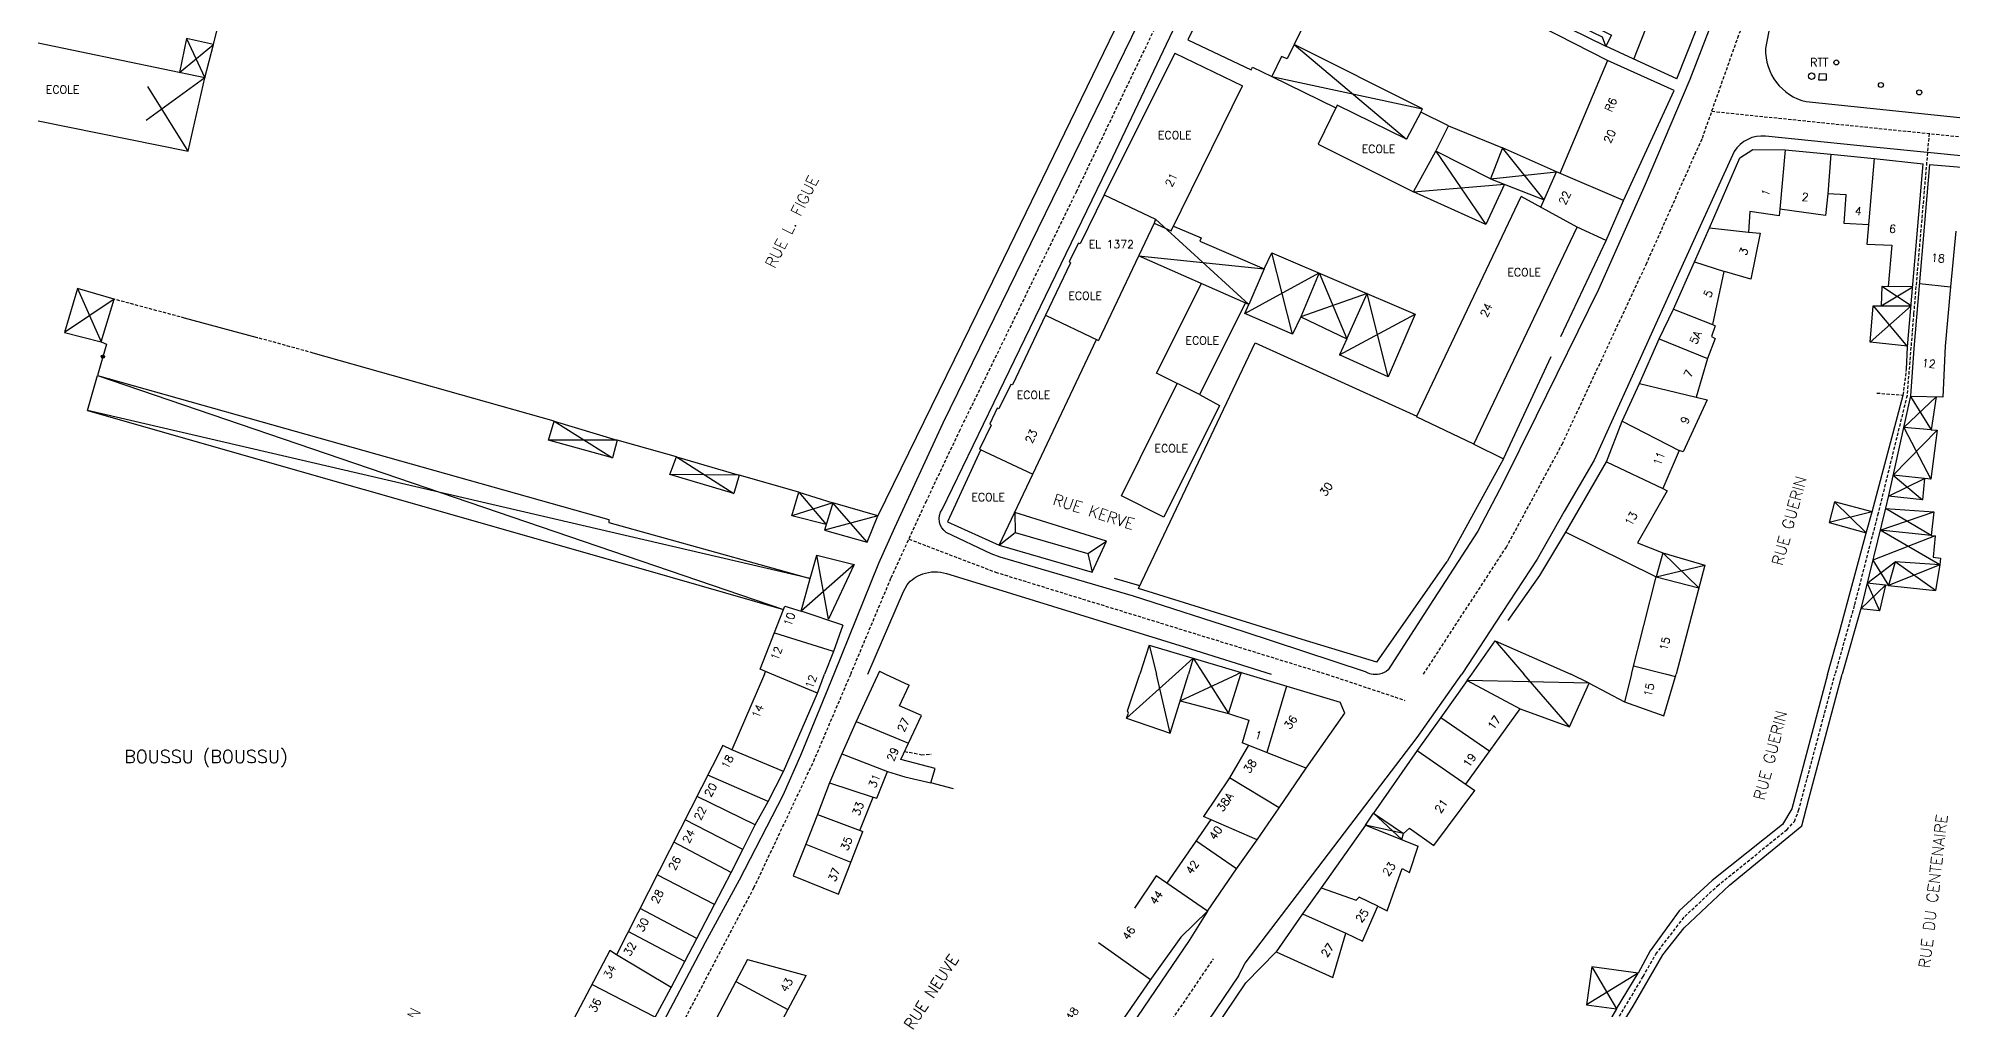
# Model space of a CAD drawing. Header units: millimetres. Extents: x 109000 to 110000, y 124000 to 125001.
# Drawn here: x 109000 to 109299.1, y 124697.6 to 124849.3 of the extents above; entities that cross this region are included whole.
import ezdxf
from ezdxf.enums import TextEntityAlignment as Align

# ---------------------------------------------------------------- set-up
doc = ezdxf.new("R2010")
doc.units = ezdxf.units.MM
doc.linetypes.add('DASHED', pattern=[0.75, 0.5, -0.25])
doc.layers.get('0').update_dxf_attribs({"linetype": 'CONTINUOUS'})
for name, color, linetype in [('W0001', 6, 'DASHED'), ('W0008', 7, 'CONTINUOUS'), ('W0100', 7, 'CONTINUOUS'), ('W0112', 1, 'DASHED'), ('W0322', 7, 'CONTINUOUS'), ('W0980', 7, 'CONTINUOUS'), ('W0984', 7, 'CONTINUOUS'), ('W0989', 7, 'CONTINUOUS'), ('W0991', 7, 'CONTINUOUS'), ('W1102', 7, 'CONTINUOUS')]:
    doc.layers.add(name, color=color, linetype=linetype)
doc.styles.get("Standard").update_dxf_attribs({"font": 'romans.shx', "width": 0.85})

# ---------------------------------------------------------------- blocks, each defined once
blk = doc.blocks.new('t322o')
at = {"color": 0, "linetype": 'Continuous'}
for radius in [0.25, 0.15]:
    blk.add_circle((0, 0), radius, dxfattribs=at)

msp = doc.modelspace()

# ---------------------------------------------------------------- linework, layer by layer
at = {"layer": 'W0001'}
msp.add_lwpolyline([(109126.94, 124750), (109133.25, 124765.05), (109138.7, 124776.9), (109143.92, 124787.94), (109162.2, 124825.34), (109175.45, 124852.92), (109183.15, 124868.96), (109187.3, 124879.14), (109189.51, 124884.04), (109198.33, 124907.48), (109202.42, 124921.06, 0.1212), (109202.99, 124932.03), (109200.16, 124955, -0.053547), (109200.04, 124963.15), (109200.16, 124963.73), (109202.23, 124972.34), (109206.91, 124991.2)], format="xyb", dxfattribs=at)
for points in [[(109216.42, 124750), (109229.37, 124769.82), (109238.08, 124785.89), (109251.2, 124813.97), (109260, 124833.73), (109265.53, 124849.39), (109270.2, 124861.45), (109275.88, 124876.93), (109279.49, 124891.69), (109282.63, 124901.49), (109297.3, 124919.25)], [(109261.47, 124837.9), (109305.9, 124833.36), (109329.52, 124831.12), (109342.55, 124829.87), (109394, 124826.28), (109396.06, 124825.85), (109422.71, 124823.93), (109458.27, 124821.07), (109500, 124817.96)], [(109295.42, 124834.43), (109293, 124806.28), (109291.97, 124793.53), (109287.45, 124775.12), (109283.72, 124760.7), (109280.72, 124750)], [(109136.03, 124771.09), (109149.55, 124765.93), (109201.29, 124750)], [(109000, 124595.75), (109015.82, 124610.54), (109031.92, 124625.3), (109059.01, 124650.58), (109070.93, 124661.63), (109077.39, 124662.28), (109081.22, 124667.28), (109094.41, 124683.98), (109098.68, 124691.69), (109111.81, 124716.64), (109121.15, 124736.4), (109126.94, 124750)], [(109201.29, 124750), (109213.53, 124745.91)], [(109239.97, 124677.95), (109240.97, 124683.52), (109244.39, 124692.07), (109247.41, 124697.21), (109250.77, 124702.81), (109252.72, 124706.29), (109257.24, 124712.16), (109262.34, 124716.93), (109273.18, 124725.71), (109274.39, 124727), (109275.04, 124728.71), (109280.72, 124750)], [(109170.19, 124684.7), (109174.25, 124691.77), (109183.62, 124705.54)]]:
    msp.add_lwpolyline(points, dxfattribs=at)
at = {"layer": 'W0008'}
for points in [[(109304.41, 124912.07, 0.107864), (109288.01, 124900.4, 0.141165), (109283.88, 124890.72), (109280.31, 124875.7), (109277.07, 124866.12), (109274.55, 124859.77), (109272.16, 124855.1), (109270.6, 124851.5), (109269.87, 124847.71, 0.358709), (109276.23, 124839.41), (109306.2, 124836.29)], [(109177.46, 124876.24, -0.442656), (109180.74, 124870.14), (109173.02, 124854.07), (109159.63, 124826.56), (109141.31, 124789.21), (109133.78, 124772.86), (109131.27, 124767.28), (109124.31, 124750)], [(109266.17, 124863.96), (109258.02, 124842.88), (109251.06, 124826.47), (109243.75, 124810.06), (109234.04, 124790.3), (109228.89, 124779.88), (109224.94, 124772.34), (109217.98, 124761.68), (109210.91, 124750.66, -0.122769), (109209.54, 124750)], [(109208.27, 124750, -0.079368), (109207.34, 124750.35), (109188.26, 124756.65), (109171.12, 124762.16), (109150.27, 124768.26), (109148.9, 124768.8), (109141.85, 124772.12, -0.404337), (109141.22, 124775.74), (109149.31, 124792.37), (109167.9, 124830.74), (109182.22, 124860.94)], [(109321.8, 124750), (109328.61, 124807.67), (109329.2, 124813.03), (109330.95, 124814.14), (109332, 124824.35, 0.389344), (109329.25, 124828.06), (109284.14, 124832.58), (109269.88, 124834.02, 0.284501), (109264.97, 124831.62), (109255.97, 124811.85), (109243.07, 124783.41), (109238.4, 124775.42), (109234.18, 124767.98), (109228.73, 124759.64), (109222.42, 124750)], [(109129.6, 124750), (109135.17, 124762.91), (109135.73, 124763.94, -0.142943), (109138.18, 124765.66, -0.155546), (109141.91, 124765.73), (109148.5, 124763.69), (109179.03, 124754.25), (109192.63, 124750)], [(109124.31, 124750), (109119.09, 124737.32), (109116.32, 124731.07), (109109.51, 124717.81), (109104.18, 124708.09), (109096.23, 124692.98), (109091.9, 124685.46), (109090.91, 124684.04), (109084.02, 124677.87), (109074.36, 124668.51), (109057.11, 124652.62), (109030.06, 124627.29), (109014.02, 124612.54, -0.426276), (109010.61, 124612.75), (109007.2, 124616.15)], [(109209.54, 124750, -0.101504), (109208.27, 124750, -0.277436)]]:
    msp.add_lwpolyline(points, format="xyb", dxfattribs=at)
for points in [[(109245.16, 124845.83), (109229.56, 124853.8), (109219.07, 124859.27), (109204.1, 124866.97)], [(109249.2, 124846.1), (109244.9, 124848.07)], [(109292.05, 124801.12), (109294.51, 124829.69)], [(109187.54, 124702.89), (109188.58, 124704.87), (109215.42, 124740.09), (109222.42, 124750)], [(109179.83, 124708.4), (109165.54, 124687.43), (109156.12, 124673.39), (109157.12, 124670.75), (109154.15, 124666.3), (109151.29, 124666.07), (109141.04, 124649.88), (109131.69, 124634.24), (109125.12, 124622.63), (109117.75, 124609.1), (109111.81, 124597.17), (109102.58, 124578.17)], [(109187.54, 124702.89), (109178.02, 124688.86), (109177.24, 124687.62), (109177.21, 124686.25), (109177.87, 124684.95), (109179.06, 124684.19), (109180.58, 124683.43), (109186.29, 124682.11), (109227.51, 124673.82), (109272.88, 124664.71), (109307.89, 124657.62), (109309.54, 124657.39), (109310.9, 124657.86), (109312.03, 124658.97), (109312.52, 124660.42), (109313.01, 124664.53), (109311.48, 124666.12), (109311.74, 124668.76)]]:
    msp.add_lwpolyline(points, dxfattribs=at)
at = {"layer": 'W0100'}
for points in [[(109191.63, 124873.42), (109179.62, 124849.05)], [(109249.31, 124846.05), (109255.74, 124862.49), (109245.88, 124865.27), (109237.18, 124868.23), (109238.53, 124873.24), (109247.23, 124870.83), (109251.17, 124870.02), (109258.97, 124868.59)], [(109204.17, 124866.94), (109202.66, 124863.57), (109203.38, 124863.12), (109196.21, 124848.34)], [(109256.01, 124842.96), (109265.61, 124867.15)], [(109173.36, 124861.37), (109149.11, 124811.33), (109131.16, 124774.71)], [(109027.4, 124848.33), (109029.53, 124857.03), (109025.73, 124857.86)], [(109230.91, 124854.97), (109231.82, 124856.72), (109245.82, 124849.77), (109244.9, 124848.07), (109244.4, 124849.46), (109232.39, 124855.33), (109230.91, 124854.97), (109244.9, 124848.07)], [(109026.01, 124843.15), (109027.4, 124848.33), (109023.14, 124849.26), (109022.05, 124843.97), (109027.4, 124848.33)], [(109023.14, 124849.26), (109026.01, 124843.15)], [(109179.62, 124849.05), (109189.48, 124844.4)], [(109000, 124836.4), (109023.42, 124831.68), (109026.01, 124843.15), (109000, 124848.52)], [(109177.56, 124846.99), (109166.53, 124824.87)], [(109177.56, 124846.99), (109188.14, 124841.89)], [(109216.02, 124837.77), (109216.27, 124838.31), (109196.21, 124848.34), (109195.13, 124846.1), (109194.23, 124846.46), (109192.71, 124843.32), (109202.74, 124838.45)], [(109196.21, 124848.34), (109213.78, 124833.56)], [(109245.16, 124845.83), (109237.75, 124828.21)], [(109255.57, 124841.17), (109245.16, 124845.83)], [(109256.01, 124842.96), (109249.2, 124846.1)], [(109026.01, 124843.15), (109016.85, 124836.49)], [(109189.48, 124844.4), (109189.73, 124844.77), (109192.71, 124843.32)], [(109192.71, 124843.32), (109216.27, 124838.31)], [(109278.29, 124843.82), (109279.36, 124843.76), (109279.33, 124842.75), (109278.2, 124842.78), (109278.29, 124843.82)], [(109023.42, 124831.68), (109017.13, 124841.76)], [(109174.55, 124821.06), (109174.35, 124820.45), (109177, 124819.21), (109188.14, 124841.89)], [(109247.67, 124823.97), (109255.57, 124841.17)], [(109218.35, 124831.67), (109220.33, 124835.62), (109216.02, 124837.77), (109213.78, 124833.56), (109202.93, 124838.84), (109199.97, 124832.75), (109214.86, 124825.31)], [(109220.33, 124835.62), (109228.76, 124832.21)], [(109229.07, 124826.51), (109226.15, 124820.21), (109214.86, 124825.31), (109218.35, 124831.67), (109226.15, 124820.21)], [(109226.87, 124827.37), (109218.35, 124831.67)], [(109237.18, 124828.45), (109228.76, 124832.21), (109226.87, 124827.37), (109235.28, 124824.08), (109228.76, 124832.21)], [(109265.86, 124830.66), (109267.88, 124831.94)], [(109267.88, 124831.94), (109272.92, 124831.86)], [(109272.92, 124831.86), (109272.09, 124822.63)], [(109272.92, 124831.86), (109280.06, 124831.19)], [(109280.06, 124831.19), (109279.61, 124825.03)], [(109280.06, 124831.19), (109286.82, 124830.51)], [(109226.87, 124827.37), (109237.18, 124828.45)], [(109234.77, 124822.92), (109237.18, 124828.45)], [(109247.68, 124823.98), (109237.18, 124828.45)], [(109261.12, 124819.7), (109265.86, 124830.66)], [(109286.82, 124830.51), (109285.69, 124817.15)], [(109286.82, 124830.51), (109294.51, 124829.69)], [(109295.5, 124829.61), (109293.04, 124800.87), (109292.54, 124793.49), (109289.09, 124777.89)], [(109295.5, 124829.61), (109300.49, 124829.16)], [(109166.53, 124824.87), (109162.79, 124817.23), (109162.52, 124817.33), (109161.09, 124814.42), (109161.25, 124814.25), (109157.38, 124806.05)], [(109166.53, 124824.87), (109174.55, 124821.06)], [(109214.86, 124825.31), (109229.07, 124826.51)], [(109285.95, 124820.16), (109282.16, 124820.38), (109282.46, 124824.88), (109279.61, 124825.03), (109279.23, 124821.65), (109272.09, 124822.63), (109272.02, 124821.58), (109267.43, 124822.25), (109267.21, 124819.03), (109269.01, 124818.88), (109267.58, 124811.67), (109263.45, 124812.87)], [(109215.41, 124790.31), (109231.71, 124824.6)], [(109240.45, 124819.8), (109231.71, 124824.6)], [(109244.98, 124817.7), (109247.68, 124823.98)], [(109174.35, 124820.45), (109165.67, 124802.11)], [(109177.38, 124819.98), (109181.68, 124818.15), (109181.49, 124817.61), (109191.54, 124813.31), (109189.12, 124807.75), (109171.92, 124815.32), (109191.54, 124813.31)], [(109189.12, 124807.75), (109174.55, 124821.06)], [(109224.28, 124785.92), (109240.45, 124819.8)], [(109244.98, 124817.7), (109240.45, 124819.8)], [(109258.79, 124814.37), (109261.12, 124819.7)], [(109261.12, 124819.7), (109267.21, 124819.03)], [(109299.6, 124819.2), (109298.77, 124810.47)], [(109191.54, 124813.31), (109192.71, 124815.82), (109215.13, 124806.23), (109210.91, 124796.46), (109207.62, 124809.44), (109197.28, 124805.78), (109195.94, 124803.09), (109188.49, 124806.32), (109189.12, 124807.75)], [(109195.94, 124803.09), (109192.71, 124815.82)], [(109237.9, 124802.74), (109244.98, 124817.7)], [(109285.69, 124817.15), (109289.6, 124817), (109289, 124810.53)], [(109255.49, 124807.01), (109258.79, 124814.37)], [(109258.79, 124814.37), (109263.45, 124812.87)], [(109263.36, 124812.9), (109261.57, 124804.61), (109262.02, 124804.39), (109261.42, 124802.73), (109262.02, 124802.43), (109260.82, 124799.28), (109259.02, 124793.27)], [(109011.85, 124808.56), (109006.11, 124810.22), (109004.08, 124803.38), (109009.81, 124801.9), (109011.85, 124808.56), (109004.08, 124803.38)], [(109006.11, 124810.22), (109009.81, 124801.9)], [(109188.61, 124807.98), (109181.41, 124793.69), (109174.69, 124797), (109181.73, 124811)], [(109188.49, 124806.32), (109200.12, 124812.65), (109197.28, 124805.78)], [(109200.12, 124812.65), (109204.46, 124802.38), (109203.29, 124799.87), (109215.13, 124806.23)], [(109292.6, 124807.54), (109288.02, 124810.54), (109287.95, 124807.54), (109292.86, 124810.48), (109288.02, 124810.54)], [(109293.9, 124811), (109298.77, 124810.47)], [(109298.77, 124810.47), (109297.94, 124801.23)], [(109197.28, 124805.78), (109204.46, 124802.38), (109207.62, 124809.44)], [(109253.23, 124802.36), (109255.49, 124807.01)], [(109255.49, 124807.01), (109261.57, 124804.61)], [(109292.06, 124801.23), (109286.22, 124801.83), (109286.67, 124807.54), (109292.6, 124807.54), (109286.22, 124801.83)], [(109286.67, 124807.54), (109292.05, 124801.12)], [(109034.25, 124802.55), (109022.87, 124805.6)], [(109157.38, 124806.05), (109152.27, 124795.3)], [(109157.38, 124806.05), (109165.67, 124802.11)], [(109152.27, 124795.3), (109152.2, 124795.17), (109151.94, 124795.25), (109150.07, 124791.42), (109149.79, 124791.52), (109148.69, 124789.11), (109148.86, 124788.91), (109147.07, 124785.16), (109155.41, 124781.23), (109165.31, 124802.28)], [(109197.46, 124755.43), (109171.91, 124763.4), (109190.11, 124801.75), (109215.41, 124790.31)], [(109250.15, 124795.38), (109253.23, 124802.36)], [(109253.23, 124802.36), (109260.82, 124799.28)], [(109291.89, 124797.59), (109292.05, 124801.12)], [(109297.94, 124801.23), (109297.56, 124793.27), (109292.52, 124793.38)], [(109080.62, 124789.51), (109042.95, 124800.14)], [(109210.91, 124796.46), (109203.29, 124799.87)], [(109228.93, 124783.65), (109236.38, 124799.6)], [(109007.69, 124791.17), (109094.13, 124766.48), (109116.44, 124760.09), (109116.63, 124760.6), (109119.19, 124759.82), (109120.58, 124764.95), (109007.69, 124791.17), (109009.26, 124796.63), (109089.14, 124774.15), (109089.13, 124773.71), (109120.58, 124764.95)], [(109009.26, 124796.63), (109116.44, 124760.09)], [(109181.41, 124793.69), (109184.55, 124791.98), (109175.85, 124774.51), (109169.22, 124777.83), (109177.92, 124795.41)], [(109247.45, 124789.52), (109250.15, 124795.38)], [(109250.15, 124795.38), (109259.02, 124793.27)], [(109259.02, 124793.27), (109260.75, 124792.82), (109256.99, 124784.72), (109256.39, 124784.94), (109253.83, 124779.01), (109254.51, 124778.64), (109249.85, 124770.53), (109253.83, 124768.95), (109252.78, 124765.2)], [(109286.55, 124775.34), (109291.39, 124793.57)], [(109296.52, 124793.3), (109295.76, 124788.17), (109291.45, 124788.53), (109296.52, 124793.3)], [(109292.52, 124793.38), (109295.76, 124788.17)], [(109090.43, 124786.55), (109089.69, 124783.77), (109079.69, 124786.55), (109080.62, 124789.51), (109090.43, 124786.55), (109079.69, 124786.55)], [(109080.62, 124789.51), (109089.69, 124783.77)], [(109215.41, 124790.31), (109215.35, 124790.18)], [(109224.28, 124785.92), (109215.35, 124790.18)], [(109245.04, 124783.14), (109247.45, 124789.52)], [(109247.45, 124789.52), (109256.39, 124784.94)], [(109099.69, 124783.96), (109090.43, 124786.55)], [(109224.28, 124785.92), (109228.93, 124783.65), (109220.13, 124767.62)], [(109295.76, 124788.17), (109296.66, 124788.09), (109295.69, 124780.44), (109289.79, 124781.06), (109296.66, 124788.09)], [(109291.45, 124788.53), (109295.69, 124780.44)], [(109109.5, 124781.09), (109108.66, 124778.22), (109098.67, 124781.18), (109099.69, 124783.96), (109109.5, 124781.09), (109098.67, 124781.18)], [(109099.69, 124783.96), (109108.66, 124778.22)], [(109147.24, 124785.07), (109142.05, 124773.8), (109150.12, 124770.12), (109155.41, 124781.23)], [(109238.66, 124772.18), (109245.04, 124783.14)], [(109245.04, 124783.14), (109253.83, 124779.01)], [(109118.85, 124778.41), (109109.5, 124781.09)], [(109294.71, 124780.54), (109294.41, 124777.21), (109289.07, 124777.79), (109294.71, 124780.54)], [(109289.79, 124781.06), (109294.41, 124777.21)], [(109129.49, 124770.64), (109124.12, 124776.74), (109117.74, 124774.71), (109118.85, 124778.41), (109124.12, 124776.74)], [(109118.85, 124778.41), (109123.1, 124773.39), (109117.74, 124774.71)], [(109286.54, 124775.33), (109280.66, 124776.91), (109279.83, 124773.68), (109285.6, 124772.07), (109280.66, 124776.91)], [(109289.09, 124777.89), (109288.6, 124775.92)], [(109131.16, 124774.71), (109124.12, 124776.74), (109122.83, 124772.49), (109129.49, 124770.64), (109131.16, 124774.71), (109122.83, 124772.49)], [(109150.12, 124770.12), (109164.64, 124765.91), (109166.89, 124770.75), (109152.56, 124775.26), (109152.63, 124772.1), (109163.99, 124768.84), (109166.89, 124770.75)], [(109286.54, 124775.33), (109279.83, 124773.68)], [(109288.6, 124775.92), (109284.82, 124760.4)], [(109285.64, 124772.22), (109286.55, 124775.34)], [(109288.59, 124775.87), (109296.14, 124775.33), (109295.76, 124771.65), (109287.77, 124772.5), (109296.14, 124775.33)], [(109295.76, 124771.65), (109288.59, 124775.87)], [(109150.12, 124770.12), (109152.63, 124772.1)], [(109229.64, 124758.36), (109234.6, 124765.42), (109238.66, 124772.18)], [(109238.66, 124772.18), (109252.78, 124765.2)], [(109279.56, 124749.97), (109281.37, 124756.38), (109285.64, 124772.22)], [(109295.76, 124771.65), (109296.36, 124771.58), (109296.06, 124768.27), (109297.19, 124768.12), (109297.11, 124767.07), (109290.12, 124767.52), (109289.07, 124763.85), (109285.75, 124764.21), (109290.12, 124767.52)], [(109296.36, 124771.58), (109286.62, 124767.78)], [(109297.11, 124767.07), (109287.77, 124772.5)], [(109120.58, 124764.95), (109121.62, 124768.6), (109127.45, 124767.12), (109123.47, 124758.61), (109121.62, 124768.6)], [(109163.99, 124768.84), (109164.64, 124765.91)], [(109259.45, 124763.5), (109253.83, 124768.95)], [(109253.83, 124768.95), (109260.37, 124767), (109255.9, 124750)], [(109127.45, 124767.12), (109119.19, 124759.82)], [(109172.09, 124763.79), (109168.15, 124764.95)], [(109209.11, 124751.89), (109220.13, 124767.62)], [(109248.92, 124750), (109252.78, 124765.2)], [(109252.78, 124765.2), (109260.37, 124767)], [(109252.78, 124765.2), (109259.45, 124763.5)], [(109286.62, 124767.78), (109289.07, 124763.85)], [(109297.11, 124767.07), (109289.07, 124763.85), (109296.44, 124763.09), (109290.12, 124767.52)], [(109297.11, 124767.07), (109296.44, 124763.09)], [(109288.61, 124763.9), (109287.65, 124759.87), (109284.76, 124760.19), (109288.61, 124763.9)], [(109285.75, 124764.21), (109287.65, 124759.87)], [(109112.78, 124750.76), (109116.44, 124760.09)], [(109125.71, 124757.67), (109119.19, 124759.82)], [(109284.82, 124760.4), (109281.86, 124750)], [(109124.22, 124753.52), (109115.08, 124756.42)], [(109125.71, 124757.67), (109124.22, 124753.52)], [(109124.22, 124753.52), (109122.86, 124750)], [(109173.58, 124754.53), (109172.1, 124750)], [(109173.58, 124754.53), (109188.83, 124750)], [(109173.58, 124754.53), (109174.69, 124750)], [(109209.11, 124751.89), (109197.46, 124755.43)], [(109224, 124750), (109227.61, 124755.21), (109239.44, 124750)], [(109227.61, 124755.21), (109232.11, 124750)], [(109113.47, 124750), (109108.36, 124738.19), (109106.95, 124738.85), (109090.36, 124706.19)], [(109114.61, 124750), (109112.78, 124750.76)], [(109113.47, 124750), (109113.64, 124750.4)], [(109121.73, 124747.02), (109114.61, 124750)], [(109121.73, 124747.02), (109122.86, 124750)], [(109131.43, 124750.45), (109127.79, 124742.62)], [(109131.43, 124750.45), (109132.38, 124750)], [(109132.38, 124750), (109136.06, 124748.28)], [(109170.04, 124743.12), (109170.31, 124743.9), (109170.18, 124744.29), (109172.1, 124750)], [(109170.04, 124743.12), (109176.84, 124740.77), (109179.71, 124750)], [(109170.04, 124743.12), (109177.69, 124750)], [(109176.84, 124740.77), (109174.69, 124750)], [(109180.44, 124752.49), (109177.69, 124750)], [(109178.39, 124745.84), (109185.94, 124743.84), (109187.87, 124750)], [(109178.39, 124745.84), (109187.39, 124750)], [(109180.44, 124752.49), (109179.71, 124750)], [(109180.44, 124752.49), (109182.05, 124750)], [(109182.05, 124750), (109185.94, 124743.84)], [(109187.95, 124750.26), (109187.39, 124750)], [(109187.95, 124750.26), (109187.87, 124750)], [(109188.83, 124750), (109203.42, 124745.63)], [(109242.32, 124748.62), (109223.24, 124749.02), (109224, 124750)], [(109231.51, 124744.56), (109239.25, 124741.76), (109242.32, 124748.62), (109239.44, 124750)], [(109239.25, 124741.76), (109232.11, 124750)], [(109243.85, 124688.4), (109245.28, 124691.79), (109249.16, 124698.15), (109253.82, 124706.15), (109257.16, 124710.39), (109264.21, 124717.05), (109275.56, 124726.3), (109276.61, 124730.54), (109277.25, 124732.87), (109281.86, 124750)], [(109248.92, 124750), (109247.85, 124745.69)], [(109249.25, 124751.31), (109254.39, 124750)], [(109279.56, 124749.97), (109273.99, 124728.97), (109272.52, 124726.52), (109261.52, 124717.8), (109256.39, 124713.06), (109251.84, 124706.8), (109249.95, 124703.29)], [(109253.99, 124743.49), (109255.9, 124750)], [(109254.39, 124750), (109255.8, 124749.64)], [(109116.45, 124734.81), (109121.73, 124747.02)], [(109128.36, 124725.61), (109130.44, 124730.79), (109131.01, 124730.66), (109132.67, 124734.81), (109135.41, 124733.98), (109139.45, 124733.03), (109140.14, 124735.25), (109134.77, 124736.66), (109137.97, 124743.54), (109134.58, 124745.07), (109136.06, 124748.28)], [(109195.03, 124748.14), (109191.96, 124737.77)], [(109223.24, 124749.02), (109219.11, 124743.22)], [(109223.24, 124749.02), (109231.51, 124744.56)], [(109242.32, 124748.62), (109247.85, 124745.69)], [(109204.12, 124743.9), (109203.42, 124745.63)], [(109223.05, 124732.8), (109231.51, 124744.56)], [(109247.85, 124745.69), (109253.99, 124743.49)], [(109127.79, 124742.62), (109125.55, 124737.57)], [(109127.79, 124742.62), (109135.97, 124739.24)], [(109185.94, 124743.84), (109189.14, 124742.82)], [(109189.14, 124742.82), (109188.11, 124739.3)], [(109198.1, 124735.33), (109204.12, 124743.9)], [(109219.11, 124743.22), (109215.44, 124738.09)], [(109219.11, 124743.22), (109226.79, 124738)], [(109116.45, 124734.81), (109108.36, 124738.19)], [(109189.06, 124738.92), (109186.13, 124733.79), (109182.03, 124727.78)], [(109198.1, 124735.33), (109188.11, 124739.3)], [(109215.44, 124738.09), (109208.64, 124728.3)], [(109215.44, 124738.09), (109224.44, 124731.83)], [(109125.55, 124737.57), (109123.63, 124733.03)], [(109125.55, 124737.57), (109132.67, 124734.81)], [(109193.88, 124729.12), (109198.1, 124735.33)], [(109114.05, 124730.11), (109104.6, 124734.21)], [(109114.05, 124730.11), (109116.45, 124734.81)], [(109123.63, 124733.03), (109121.77, 124728.1)], [(109123.63, 124733.03), (109130.44, 124730.79)], [(109142.97, 124732.11), (109139.45, 124733.03)], [(109193.88, 124729.12), (109186.13, 124733.79)], [(109111.99, 124726.48), (109102.92, 124730.92)], [(109111.99, 124726.48), (109114.05, 124730.11)], [(109190.42, 124724.13), (109193.88, 124729.12)], [(109213.31, 124725.1), (109214.24, 124725.96), (109218.04, 124723.23), (109224.44, 124731.83)], [(109110.09, 124722.6), (109101.05, 124727.23)], [(109110.09, 124722.6), (109111.99, 124726.48)], [(109121.77, 124728.1), (109119.92, 124723.43)], [(109121.77, 124728.1), (109128.83, 124725.44)], [(109183.18, 124727.28), (109176.32, 124717.37)], [(109190.42, 124724.13), (109182.03, 124727.78)], [(109207.37, 124726.43), (109200.43, 124716.63)], [(109208.64, 124728.3), (109213.02, 124724.18), (109213.31, 124725.1), (109207.37, 124726.43), (109208.64, 124728.3)], [(109207.37, 124726.43), (109215.57, 124723.16)], [(109208.64, 124728.3), (109213.31, 124725.1)], [(109108.27, 124719.05), (109099.29, 124723.77)], [(109119.92, 124723.43), (109117.93, 124718.5)], [(109119.92, 124723.43), (109126.95, 124720.63)], [(109125, 124715.65), (109128.83, 124725.44)], [(109187.22, 124719.59), (109180.88, 124723.96)], [(109187.22, 124719.59), (109190.42, 124724.13)], [(109209.3, 124713.77), (109210.77, 124713.04), (109213.11, 124719.63), (109214.24, 124719.03), (109215.57, 124723.16)], [(109108.27, 124719.05), (109110.09, 124722.6)], [(109105.63, 124714.02), (109096.68, 124718.64)], [(109105.63, 124714.02), (109108.27, 124719.05)], [(109117.93, 124718.5), (109125, 124715.65)], [(109174.67, 124718.5), (109171.27, 124713.45)], [(109182.67, 124713), (109174.67, 124718.5)], [(109182.67, 124713), (109187.22, 124719.59)], [(109102.91, 124708.74), (109105.63, 124714.02)], [(109200.43, 124716.63), (109197.5, 124712.57)], [(109200.43, 124716.63), (109205.9, 124714.7)], [(109202.24, 124702.64), (109204.3, 124709.57), (109206.9, 124708.3), (109209.3, 124713.77), (109206.37, 124715.17), (109205.9, 124714.7)], [(109102.91, 124708.74), (109094.02, 124713.39)], [(109178.5, 124708.93), (109182.67, 124713)], [(109197.5, 124712.57), (109193.43, 124706.64)], [(109197.5, 124712.57), (109204.3, 124709.57)], [(109101.01, 124705.11), (109092.18, 124709.8)], [(109101.01, 124705.11), (109102.91, 124708.74)], [(109178.5, 124708.93), (109173.68, 124702.17), (109163.31, 124687.18), (109152.82, 124671.19), (109147.9, 124663.63), (109141.95, 124654.76), (109136.75, 124646.98), (109130.24, 124637.23), (109128.76, 124636.82), (109121.08, 124640.74), (109110.87, 124645.99), (109113.84, 124651.53)], [(109090.36, 124706.19), (109089.29, 124706.85), (109077.98, 124685.4), (109075.91, 124686.64), (109073.52, 124682.51), (109071.95, 124683.34), (109068.15, 124675.09)], [(109098.86, 124701.07), (109090.36, 124706.19)], [(109098.86, 124701.07), (109101.01, 124705.11)], [(109110.82, 124705.45), (109108.97, 124701.99)], [(109110.82, 124705.45), (109119.97, 124702.93)], [(109188.67, 124701.77), (109193.43, 124706.64)], [(109193.43, 124706.64), (109202.24, 124702.64)], [(109107.82, 124680.24), (109119.97, 124702.93)], [(109249.95, 124703.29), (109242.74, 124704.3), (109241.89, 124698.36), (109246.56, 124697.73), (109249.95, 124703.29), (109241.89, 124698.36)], [(109242.74, 124704.3), (109246.56, 124697.73)], [(109096.39, 124696.45), (109086.47, 124701.51)], [(109096.39, 124696.45), (109098.86, 124701.07)], [(109108.97, 124701.99), (109105.44, 124695.28)], [(109108.97, 124701.99), (109117.12, 124697.61)], [(109215.9, 124682.83), (109214.97, 124677.92), (109200.4, 124680.68), (109188.24, 124683.56), (109183.15, 124684.86), (109178.56, 124686.92), (109182.01, 124691.88), (109188.67, 124701.77)]]:
    msp.add_lwpolyline(points, dxfattribs=at)
at = {"layer": 'W0100', "flags": 128}
msp.add_lwpolyline([(109182.67, 124713), (109179.83, 124708.4)], dxfattribs=at)
at = {"layer": 'W0100'}
for centre, radius in [((109280.93, 124845.53), 0.391), ((109277.07, 124843.38), 0.505), ((109287.9, 124842.01), 0.391), ((109293.87, 124840.86), 0.391)]:
    msp.add_circle(centre, radius, dxfattribs=at)
at = {"layer": 'W0112'}
for points in [[(109022.87, 124805.6), (109011.85, 124808.56)], [(109042.95, 124800.14), (109034.25, 124802.55)], [(109287.28, 124793.9), (109291.39, 124793.57), (109291.89, 124797.59)], [(109135.35, 124737.9), (109136.88, 124737.68), (109137.97, 124737.42), (109139.48, 124737.5)]]:
    msp.add_lwpolyline(points, dxfattribs=at)
at = {"layer": 'W0322'}
msp.add_lwpolyline([(109009.81, 124801.9), (109010.65, 124801.53), (109009.26, 124796.63)], dxfattribs=at)
at = {"layer": 'W0989'}
msp.add_lwpolyline([(109246.56, 124697.73), (109243.53, 124692.43), (109242.74, 124690.57), (109239.41, 124685.18), (109236.45, 124678.67)], dxfattribs=at)
at = {"layer": 'W1102'}
msp.add_line((109165.63, 124708.11), (109173.77, 124702.3), dxfattribs=at)

# ---------------------------------------------------------------- block references
at = {"layer": 'W0322', "rotation": 254.1871330053989}
msp.add_blockref('t322o', (109010.1, 124799.59), dxfattribs=at)

# ---------------------------------------------------------------- texts
at = {"layer": 'W0980'}
msp.add_text('BOUSSU (BOUSSU)', height=2, dxfattribs=at).set_placement((109026.19, 124736.99), align=Align.MIDDLE)
at = {"layer": 'W0984'}
msp.add_text('EL 1372', height=1.25, dxfattribs=at).set_placement((109167.66, 124817.13), align=Align.MIDDLE)
at = {"layer": 'W0989'}
for s, rotation, p in [('RUE L. FIGUE', 63.7126, (109117.74, 124820.66)), ('RUE GUERIN', 74.6431, (109273.55, 124773.95)), ('RUE KERVE', 342.2119, (109164.91, 124775.37)), ('RUE GUERIN', 75.4819, (109270.62, 124737.33)), ('RUE DU CENTENAIRE', 83.3738, (109296.05, 124716.1)), ('RUE NEUVE', 56.9032, (109139.52, 124700.39)), ('RUE LEON', 62.8025, (109056.38, 124692.43))]:
    msp.add_text(s, height=1.75, rotation=rotation, dxfattribs=at).set_placement(p, align=Align.MIDDLE)
at = {"layer": 'W0991'}
for s, p in [('RTT', (109278.26, 124845.55)), ('ECOLE', (109003.8, 124841.3)), ('ECOLE', (109177.56, 124834.18)), ('ECOLE', (109209.39, 124832.03)), ('ECOLE', (109232.16, 124812.77)), ('ECOLE', (109163.57, 124809.1)), ('ECOLE', (109181.86, 124802.11)), ('ECOLE', (109155.5, 124793.6)), ('ECOLE', (109177.02, 124785.27)), ('ECOLE', (109148.41, 124777.65))]:
    msp.add_text(s, height=1.25, dxfattribs=at).set_placement(p, align=Align.MIDDLE)
for s, rotation, p in [('R6', 65.3051, (109245.7, 124838.93)), ('20', 65.3585, (109245.52, 124834)), ('21', 63.5089, (109177.02, 124827.19)), ('22', 65.0628, (109238.5, 124824.4)), ('1', 66.6422, (109269.91, 124825.19)), ('2', 354.5926, (109276.07, 124824.52)), ('4', 354.2941, (109284.37, 124822.3)), ('6', 353.9206, (109289.72, 124819.55)), ('3', 66.3956, (109266.46, 124816.02)), ('18', 354.8549, (109296.81, 124814.97)), ('5', 65.8032, (109260.9, 124809.42)), ('24', 64.4901, (109226.24, 124806.86)), ('5A', 64.1604, (109258.94, 124802.58)), ('12', 353.7025, (109295.38, 124798.53)), ('7', 66.1917, (109257.82, 124796.95)), ('9', 65.2068, (109257.29, 124789.67)), ('23', 64.5739, (109155.14, 124787.15)), ('11', 69.3545, (109253.23, 124783.67)), ('30', 54.9857, (109201.23, 124778.9)), ('13', 59.7718, (109248.87, 124774.28)), ('10', 70.1736, (109117.34, 124758.57)), ('12', 68.7774, (109115.33, 124753.25)), ('15', 75.734, (109254.13, 124754.76)), ('12', 69.3468, (109120.74, 124748.83)), ('15', 76.4032, (109251.66, 124747.55)), ('14', 66.5975, (109112.4, 124744.21)), ('27', 65.3261, (109135.16, 124742.08)), ('1', 342.9106, (109190.61, 124740.45)), ('36', 54.9283, (109195.67, 124742.5)), ('17', 54.5022, (109227.45, 124742.42)), ('29', 66.0873, (109133.5, 124737.49)), ('18', 63.0151, (109107.67, 124736.31)), ('38', 55.7461, (109189.33, 124735.65)), ('19', 54.4399, (109223.64, 124736.56)), ('20', 60.3752, (109105.05, 124731.92)), ('31', 67.0772, (109130.63, 124733.34)), ('22', 63.9059, (109103.41, 124728.28)), ('33', 69.3468, (109128.07, 124729)), ('38A', 55.2826, (109185.42, 124730.02)), ('21', 55.2219, (109219.19, 124729.41)), ('40', 54.8235, (109183.95, 124725.22)), ('24', 62.8852, (109101.62, 124724.7)), ('35', 68.3178, (109126.27, 124723.53)), ('26', 62.2994, (109099.43, 124720.49)), ('42', 55.3985, (109180.3, 124719.85)), ('23', 54.6989, (109211.04, 124719.57)), ('37', 68.054, (109124.34, 124718.69)), ('28', 62.7039, (109096.72, 124715.28)), ('44', 55.4693, (109174.67, 124715.11)), ('30', 62.3832, (109094.43, 124710.87)), ('25', 54.1741, (109206.84, 124712.3)), ('46', 54.495, (109170.36, 124709.57)), ('32', 62.0294, (109092.43, 124707.08)), ('27', 55.5514, (109201.44, 124706.9)), ('34', 61.8017, (109089.29, 124703.55)), ('43', 61.7428, (109116.91, 124701.46)), ('36', 62.9681, (109086.99, 124698.3)), ('48', 55.3147, (109161.54, 124696.93))]:
    msp.add_text(s, height=1.25, rotation=rotation, dxfattribs=at).set_placement(p, align=Align.MIDDLE)

doc.saveas('drawing.dxf')
